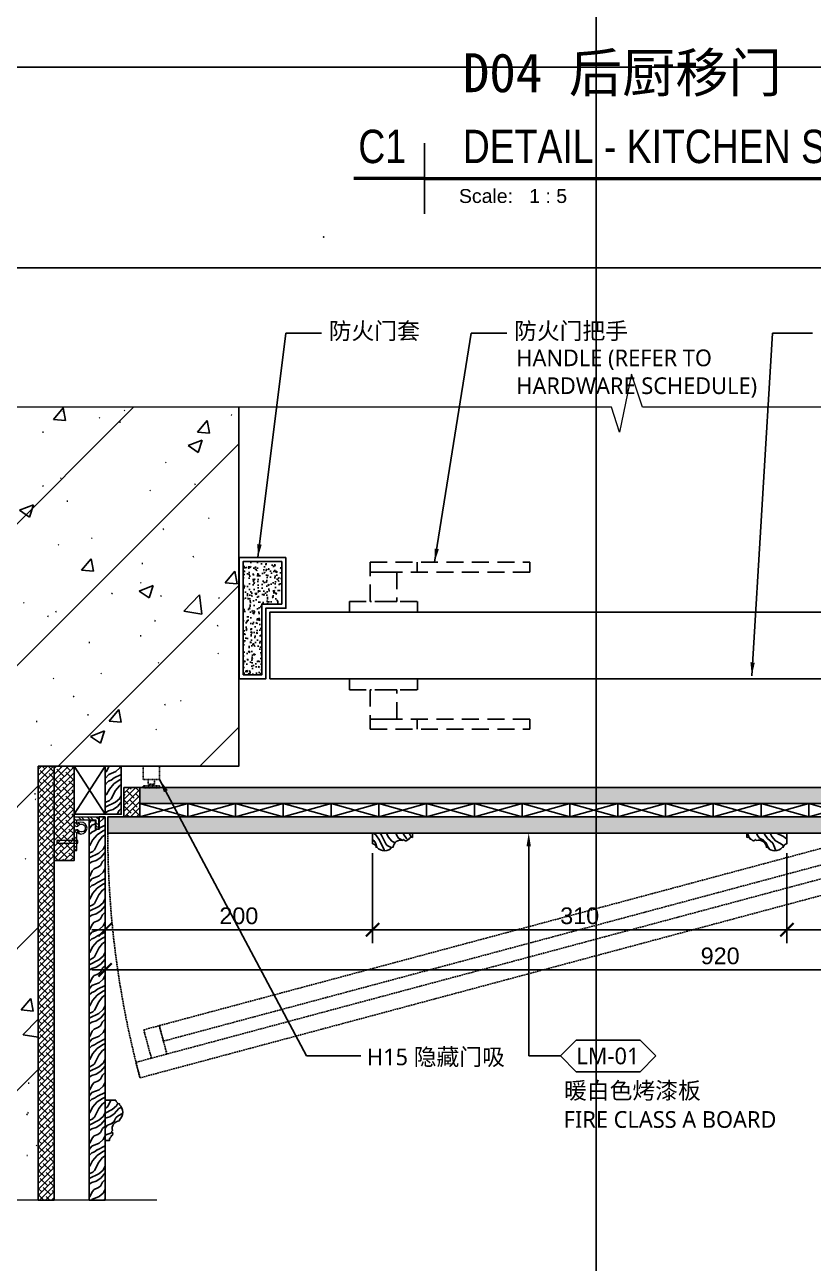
# Model space of a CAD drawing. Header units: millimetres. Extents: x -59920 to -20716, y 18887 to 47087.
# Drawn here: x -38016 to -37426, y 32775 to 33702 of the extents above; entities that cross this region are included whole.
import ezdxf
from ezdxf import colors
from ezdxf.entities.mleader import LeaderData, LeaderLine
from ezdxf.enums import TextEntityAlignment as Align
from ezdxf.math import Vec2, Vec3

# ---------------------------------------------------------------- set-up
doc = ezdxf.new("R2010")
doc.units = ezdxf.units.MM
doc.linetypes.add('DASH', pattern=[0.35, 0.25, -0.1])
doc.linetypes.add('DASHED', pattern=[19.05, 12.7, -6.35])
for name, color, linetype, lineweight in [('_ACM-A-ANNO-DIMS', 1, 'Continuous', 13), ('_ACM-A-ANNO-DIMS @ 5', 1, 'Continuous', 13), ('Thick Line', 7, 'Continuous', 50), ('视图标题', 90, 'Continuous', 25)]:
    doc.layers.add(name, color=color, linetype=linetype, lineweight=lineweight)
for name, color, linetype in [('DE-MT', 2, 'Continuous'), ('EL-2', 2, 'Continuous'), ('G-ANNO-SYMB', 7, 'Continuous'), ('G-ANNO-TITL', 7, 'Continuous'), ('I-DETL-LW01', 1, 'Continuous'), ('I-DETL-LW02', 2, 'Continuous'), ('I-DETL-LW251', 251, 'Continuous'), ('I-PL-DOOR', 2, 'Continuous'), ('I-SECT-LW01-HIDE', 1, 'Continuous'), ('I-SECT-LW03', 3, 'Continuous'), ('I-SECT-LW08-PATT', 8, 'Continuous'), ('PE-尺寸标注', 44, 'Continuous'), ('WALL TYPE$0$G-ANNO-NOTE-CH', 7, 'Continuous'), ('WALL TYPE$0$HATCH', 8, 'Continuous'), ('WALL TYPE$0$I-SECT-LW03', 3, 'Continuous'), ('XS【虚线】', 1, 'DASH')]:
    doc.layers.add(name, color=color, linetype=linetype)
doc.styles.add('Aecom Chinese Title', font='simhei.ttf', dxfattribs={"width": 0.8, "height": 6})
doc.styles.add('Arial', font='arial.ttf')
doc.styles.add('Arial_4', font='arial.ttf', dxfattribs={"height": 2.5})
doc.styles.add('IA10-16 Floor Detail$0$Arch-Dim', font='romans.shx', dxfattribs={"width": 0.75})
doc.styles.add('WALL TYPE$0$Aecom Chinese', font='Microsoft YaHei.ttf')
doc.dimstyles.new('IA10-16 Floor Detail$0$Aec-Arch-M-2', dxfattribs={"dimscale": 2, "dimtxt": 2.5, "dimasz": 2, "dimexe": 2, "dimexo": 2, "dimgap": 0.8, "dimtad": 1, "dimdec": 0, "dimzin": 3, "dimdsep": 46, "dimtxsty": 'IA10-16 Floor Detail$0$Arch-Dim', "dimblk": 'IA10-16 Floor Detail$0$_ArchTick', "dimcen": 2.5, "dimdle": 2, "dimadec": 0, "dimazin": 2, "dimtfac": 0.75, "dimtdec": 0, "dimtix": 1, "dimtmove": 1, "dimatfit": 2, "dimfxl": 1, "dimtolj": 1, "dimtzin": 0, "dimarcsym": 0})
doc.dimstyles.new('WALL TYPE$0$Aec-Arch-M-5', dxfattribs={"dimscale": 5, "dimtxt": 2.5, "dimasz": 2, "dimexe": 2, "dimexo": 3, "dimgap": 0.8, "dimtad": 1, "dimdec": 0, "dimrnd": 1, "dimzin": 3, "dimdsep": 46, "dimtxsty": 'Arial', "dimblk": 'WALL TYPE$0$_ArchTick', "dimcen": 2.5, "dimdle": 2, "dimclrt": 256, "dimazin": 2, "dimtfac": 0.75, "dimtdec": 0, "dimtix": 1, "dimtmove": 2, "dimatfit": 2, "dimfxl": 5, "dimtolj": 1, "dimtzin": 0, "dimarcsym": 0})
pattern_1 = [(63.43495, (28455.385, -29253.885), (20, -1e-09), [4.621368, -17.739311]), (40.601295, (28442.228, -29236.591), (20, 2e-08), [4.158067, -88.037378]), (40.601295, (28452.228, -29216.591), (20, 2e-08), [4.158067, -88.037378]), (40.601295, (28462.228, -29196.591), (20, -1e-08), [4.158067, -88.037378]), (63.43495, (28445.238, -29256.68), (20, -1e-09), [4.237008, -18.123672]), (50.19443, (28447.132, -29252.89), (20, 8e-10), [2.24049, -75.862006]), (50.19443, (28457.132, -29232.89), (20, 8e-10), [2.24049, -75.862006]), (50.19443, (28467.132, -29212.89), (20, 8e-10), [2.24049, -75.862006]), (21.80141, (28448.567, -29251.169), (20, -3e-08), [2.868712, -50.982936]), (33.690068, (28451.23, -29250.103), (20, -1e-08), [2.521813, -33.5337]), (63.43495, (28453.329, -29248.704), (20, -8e-09), [3.3552885, -19.005391]), (45, (28454.829, -29245.703), (20, -4e-15), [2.717818, -53.850724]), (45, (28464.829, -29225.703), (20, -4e-15), [2.717818, -53.850724]), (21.80141, (28456.751, -29243.7816), (20, -3e-08), [2.19237, -51.659278]), (63.43495, (28438.757, -29257.142), (20, -8e-09), [7.1896, -15.17108]), (50.19443, (28441.972, -29250.711), (20, 8e-10), [4.573562, -73.528935]), (50.19443, (28451.972, -29230.711), (20, 8e-10), [4.573562, -73.528935]), (50.19443, (28461.972, -29210.711), (20, 8e-10), [4.573562, -73.528935]), (33.690068, (28444.9, -29247.198), (20, -1e-08), [2.2405595, -33.814953]), (15.945396, (28446.764, -29245.955), (20, -1.45e-06), [3.5624845, -69.238614]), (33.690068, (28450.189, -29244.976), (20, -1e-08), [4.0929665, -31.962546]), (50.19443, (28453.595, -29242.706), (20, 8e-10), [5.197338, -72.90516]), (50.19443, (28463.595, -29222.706), (20, 8e-10), [5.197338, -72.90516]), (50.19443, (28473.595, -29202.706), (20, -3e-09), [5.197338, -72.90516]), (21.80141, (28456.922, -29238.713), (20, -3e-08), [5.7145015, -48.137147]), (50.19443, (28437.452, -29249.751), (20, 8e-10), [5.214067, -72.88843]), (50.19443, (28447.452, -29229.751), (20, 8e-10), [5.214067, -72.88843]), (50.19443, (28457.452, -29209.751), (20, 8e-10), [5.214067, -72.88843]), (33.690068, (28440.79, -29245.746), (20, -1e-08), [4.838075, -31.217438]), (26.56505, (28444.815, -29243.062), (20, 1e-09), [7.98596, -81.456759]), (26.56505, (28454.815, -29223.062), (20, 1e-09), [7.98596, -81.456759]), (40.601295, (28451.958, -29239.49), (20, 2e-08), [4.3193, -87.876143]), (40.601295, (28461.958, -29219.49), (20, 2e-08), [4.3193, -87.876143]), (40.601295, (28471.958, -29199.49), (20, 2e-08), [4.3193, -87.876143]), (33.690068, (28438.786, -29242.967), (20, -1e-08), [2.735792, -33.319722]), (26.56505, (28441.063, -29241.45), (20, 8e-09), [7.158076, -82.284643]), (26.56505, (28451.063, -29221.45), (20, -8e-08), [7.158076, -82.284643]), (40.601295, (28447.465, -29238.249), (20, 2e-08), [1.700823, -90.494622]), (40.601295, (28457.465, -29218.249), (20, 2e-08), [1.700823, -90.494622]), (40.601295, (28467.465, -29198.249), (20, 2e-08), [1.700823, -90.494622])]

# ---------------------------------------------------------------- blocks, each defined once
blk = doc.blocks.new('K_06')
at = {"layer": 'Defpoints', "color": 251}
for p, q in [((873.75, 0), (873.75, -2860)), ((-1836.5, -803.33), (1836.5, -803.33)), ((-1836.5, -953.33), (1836.5, -953.33))]:
    blk.add_line(p, q, dxfattribs=at)
blk = doc.blocks.new('海龙_1215173755')
at = {"layer": 'WALL TYPE$0$HATCH', "ltscale": 2}
h = blk.add_hatch(dxfattribs=at)
h.set_pattern_fill('ANSI32', color=256, scale=0.5)
h.set_pattern_definition([(45, (-39299.698, -12402.6693), (-3.36759605, 3.36759605), []), (45, (-39297.453, -12402.6693), (-3.36759605, 3.36759605), [])])
edge = h.paths.add_edge_path()
edge.add_line((2.29, -7.19), (2.29, 11.26))
edge.add_line((2.29, 11.26), (-2.77, 11.26))
edge.add_arc((-2.77, 9.26), 2, 90, 201.21389)
edge.add_arc((-5.97, 5.89), 2.97, -243.0808, 63.0808, ccw=False)
edge.add_arc((-9.18, 9.26), 2, 338.78611, 450)
edge.add_line((-9.18, 11.26), (-22.73, 11.26))
edge.add_line((-22.73, 11.26), (-22.73, 9.26))
edge.add_line((-22.73, 9.26), (-9.18, 9.26))
edge.add_arc((-5.97, 6.09), 4.51, 135.30329, 404.69671)
edge.add_line((-2.77, 9.26), (0.29, 9.26))
edge.add_line((0.29, 9.26), (0.29, -3.51))
edge.add_line((0.29, -3.51), (0.29, -5.11))
edge.add_line((0.29, -5.11), (-6.5, -5.11))
edge.add_line((-6.5, -5.11), (-6.5, -7.19))
edge.add_line((-6.5, -7.19), (2.29, -7.19))
at = {"color": 1, "linetype": 'Continuous', "lineweight": 15, "elevation": 7.84}
blk.add_lwpolyline([(-17.26, 24.13), (-17.26, 8.53), (-15.24, 8.53), (-15.24, 24.13)], close=True, dxfattribs=at)
at = {"color": 1, "linetype": 'Continuous', "lineweight": 15}
blk.add_lwpolyline([(2.29, -7.19), (2.29, 11.26), (-2.77, 11.26, 0.527318), (-4.63, 8.53, -4.178276), (-7.32, 8.53, 0.527318), (-9.18, 11.26), (-22.73, 11.26), (-22.73, 9.26), (-9.18, 9.26, 2.396256), (-2.77, 9.26), (0.29, 9.26), (0.29, -3.51), (0.29, -5.11), (-6.5, -5.11), (-6.5, -7.19)], format="xyb", close=True, dxfattribs=at)
blk = doc.blocks.new('A$Ccb67e549')
at = {"layer": 'I-SECT-LW08-PATT'}
h = blk.add_hatch(dxfattribs=at)
h.set_pattern_fill('AR-CONC', color=256, scale=0.05)
h.set_pattern_definition([(50, (-43684.3335, -5611.593), (9.1092334, -0.7969543), [0.9525, -10.4775]), (355, (-43684.333, -5611.593), (-1.762171, 9.5528423), [0.762, -8.3820292]), (100.451445, (-43683.574, -5611.6595), (7.3470624, 8.7558876), [0.8095004, -8.9045122]), (46.1842, (-43684.333, -5609.053), (13.553952, -2.1021164), [1.42875, -15.71625]), (96.635558, (-43683.204, -5609.228), (11.8702067, 12.3713062), [1.214251, -13.3567804]), (351.18415, (-43684.333, -5609.053), (11.8702067, 12.3713062), [1.1429984, -12.5729866]), (21, (-43683.0635, -5609.688), (7.5807196, -5.1132599), [0.9525, -10.4775]), (326, (-43683.063, -5609.688), (3.0901014, 9.2093983), [0.762, -8.382]), (71.451445, (-43682.432, -5610.114), (10.670821, 4.0961384), [0.8095004, -8.9044969]), (37.5, (-43684.3335, -5611.593), (0.15443016, 4.22775194), [0, -8.2804, 0, -8.509, 0, -8.41375]), (7.5, (-43684.3335, -5611.593), (3.34098313, 5.00902874), [0, -4.8514, 0, -8.0899, 0, -3.20675]), (327.5, (-43687.1656, -5611.593), (6.77952976, -0.2864372), [0, -3.175, 0, -9.906, 0, -13.1445]), (317.5, (-43688.4356, -5611.593), (7.4064591, 1.27132455), [0, -4.1275, 0, -6.5786, 0, -9.3345])])
edge = h.paths.add_edge_path()
edge.add_line((3, -3), (17, -3))
edge.add_line((17, -3), (17, -56))
edge.add_line((17, -56), (32, -56))
edge.add_line((32, -56), (32, -87.85))
edge.add_line((32, -87.85), (3, -87.85))
at = {"layer": 'EL-2'}
for points in [[(35, -90.85), (35, -53), (20, -53), (20, 0), (0, 0), (0, -90.85)], [(3, -3), (17, -3), (17, -56), (32, -56), (32, -87.85), (3, -87.85)]]:
    blk.add_lwpolyline(points, close=True, dxfattribs=at)
blk = doc.blocks.new('WALL TYPE$0$_ArchTick')
at = {"color": 0, "linetype": 'ByBlock', "const_width": 0.15}
blk.add_lwpolyline([(-0.5, -0.5), (0.5, 0.5)], dxfattribs=at)
blk = doc.blocks.new('*D55')
at = {"layer": 'DE-MT', "color": 0, "lineweight": -2, "transparency": 16777216}
for p, q in [((-37755.72, 33082.39), (-37755.72, 33014.98)), ((-37445.84, 33082.39), (-37445.84, 33014.98)), ((-37765.72, 33024.98), (-37435.84, 33024.98))]:
    blk.add_line(p, q, dxfattribs=at)
at = {"layer": 'Defpoints', "color": 0, "transparency": 16777216}
for p in [(-37755.72, 33097.39), (-37445.84, 33097.39), (-37445.84, 33024.98)]:
    blk.add_point(p, dxfattribs=at)
at = {"layer": 'DE-MT', "color": 0, "lineweight": -2, "transparency": 16777216, "xscale": 10, "yscale": 10, "zscale": 10, "rotation": 180}
blk.add_blockref('WALL TYPE$0$_ArchTick', (-37755.72, 33024.98), dxfattribs=at)
at = {"layer": 'DE-MT', "color": 0, "lineweight": -2, "transparency": 16777216, "xscale": 10, "yscale": 10, "zscale": 10}
blk.add_blockref('WALL TYPE$0$_ArchTick', (-37445.84, 33024.98), dxfattribs=at)
at = {"layer": 'DE-MT', "transparency": 16777216, "insert": (-37600.78, 33035.37), "char_height": 12.5, "attachment_point": 5, "style": 'Arial'}
blk.add_mtext('\\A1;310', dxfattribs=at)
blk = doc.blocks.new('*D53')
at = {"layer": 'DE-MT', "color": 0, "lineweight": -2, "transparency": 16777216}
for p, q in [((-37955.72, 33082.39), (-37955.72, 33014.98)), ((-37755.72, 33082.39), (-37755.72, 33014.98)), ((-37965.72, 33024.98), (-37745.72, 33024.98))]:
    blk.add_line(p, q, dxfattribs=at)
at = {"layer": 'Defpoints', "color": 0, "transparency": 16777216}
for p in [(-37955.72, 33097.39), (-37755.72, 33097.39), (-37755.72, 33024.98)]:
    blk.add_point(p, dxfattribs=at)
at = {"layer": 'DE-MT', "color": 0, "lineweight": -2, "transparency": 16777216, "xscale": 10, "yscale": 10, "zscale": 10, "rotation": 180}
blk.add_blockref('WALL TYPE$0$_ArchTick', (-37955.72, 33024.98), dxfattribs=at)
at = {"layer": 'DE-MT', "color": 0, "lineweight": -2, "transparency": 16777216, "xscale": 10, "yscale": 10, "zscale": 10}
blk.add_blockref('WALL TYPE$0$_ArchTick', (-37755.72, 33024.98), dxfattribs=at)
at = {"layer": 'DE-MT', "transparency": 16777216, "insert": (-37855.72, 33035.37), "char_height": 12.5, "attachment_point": 5, "style": 'Arial'}
blk.add_mtext('\\A1;200', dxfattribs=at)
blk = doc.blocks.new('*D56')
at = {"layer": 'DE-MT', "color": 0, "lineweight": -2, "transparency": 16777216}
for p, q in [((-37955.72, 33082.39), (-37955.72, 32984.98)), ((-37035.72, 33082.39), (-37035.72, 32984.98)), ((-37965.72, 32994.98), (-37025.72, 32994.98))]:
    blk.add_line(p, q, dxfattribs=at)
at = {"layer": 'Defpoints', "color": 0, "transparency": 16777216}
for p in [(-37955.72, 33097.39), (-37035.72, 33097.39), (-37035.72, 32994.98)]:
    blk.add_point(p, dxfattribs=at)
at = {"layer": 'DE-MT', "color": 0, "lineweight": -2, "transparency": 16777216, "xscale": 10, "yscale": 10, "zscale": 10, "rotation": 180}
blk.add_blockref('WALL TYPE$0$_ArchTick', (-37955.72, 32994.98), dxfattribs=at)
at = {"layer": 'DE-MT', "color": 0, "lineweight": -2, "transparency": 16777216, "xscale": 10, "yscale": 10, "zscale": 10}
blk.add_blockref('WALL TYPE$0$_ArchTick', (-37035.72, 32994.98), dxfattribs=at)
at = {"layer": 'DE-MT', "transparency": 16777216, "insert": (-37495.72, 33005.37), "char_height": 12.5, "attachment_point": 5, "style": 'Arial'}
blk.add_mtext('\\A1;920', dxfattribs=at)
blk = doc.blocks.new('IA10-16 Floor Detail$0$_ArchTick')
at = {"color": 0, "linetype": 'ByBlock', "const_width": 0.15}
blk.add_lwpolyline([(-0.5, -0.5), (0.5, 0.5)], dxfattribs=at)
blk = doc.blocks.new('WHA12202707')
at = {"transparency": 16777216}
for p, q in [((2.38, 2.38), (0, 0)), ((11.91, 2.38), (2.38, 2.38)), ((11.91, 2.38), (14.29, 0)), ((2.38, -2.38), (0, 0)), ((11.91, -2.38), (14.29, 0)), ((2.38, -2.38), (11.91, -2.38))]:
    blk.add_line(p, q, dxfattribs=at)
at = {"transparency": 16777216, "style": 'WALL TYPE$0$Aecom Chinese'}
blk.add_attdef('英文2', (0.49, -14.58), '', height=2.5, dxfattribs=at)
at = {"layer": 'WALL TYPE$0$G-ANNO-NOTE-CH', "transparency": 16777216, "style": 'WALL TYPE$0$Aecom Chinese'}
blk.add_attdef('编号', text='', height=2.5, dxfattribs=at).set_placement((7.1, 0), align=Align.MIDDLE)
for tag, p in [('中文', (0.54, -5.18)), ('英文', (0.49, -9.51))]:
    blk.add_attdef(tag, text='', height=2.5, dxfattribs=at).set_placement(p, align=Align.MIDDLE_LEFT)
blk = doc.blocks.new('海龙工具_弹簧门吸')
at = {"layer": 'XS【虚线】', "linetype": 'DASH', "ltscale": 0.1}
for points in [[(20, 26.4), (0, 26.4), (0, 10.2), (20, 10.2)], [(20, 0), (0, 0), (0, 2.2), (20, 2.2)], [(7, 4.6), (7.8, 4.6), (7.8, 3.2), (7, 3.2)], [(12.8, 4.6), (11.9, 4.6), (11.9, 3.2), (12.8, 3.2)]]:
    blk.add_lwpolyline(points, close=True, dxfattribs=at)
blk.add_lwpolyline([(13.7, 10.2), (13.7, 4.6), (6, 4.6), (6, 10.2)], dxfattribs=at)
blk = doc.blocks.new('弹簧门吸')
blk.add_blockref('海龙工具_弹簧门吸', (0, 0))
blk = doc.blocks.new('K_1218104211')
at = {"color": 251}
for p, q in [((-17.87, 0), (17.87, -10)), ((-17.87, -10), (17.87, 0))]:
    blk.add_line(p, q, dxfattribs=at)
blk.add_lwpolyline([(17.87, -10), (-17.87, -10), (-17.87, 0), (17.87, 0), (17.87, -10)], close=True, dxfattribs=at)
blk = doc.blocks.new('K_1222223799')
at = {"layer": 'I-DETL-LW251'}
h = blk.add_hatch(dxfattribs=at)
h.set_pattern_fill('ANSI38', color=250, angle=180)
h.set_pattern_definition([(225, (28792.7512, 28845.4518), (2.24506403, -2.24506403), []), (315, (28792.7512, 28845.4518), (6.7351921, -2.24506403), [7.9375, -4.7625])])
h.paths.add_polyline_path([(-434, -16), (-434, -38), (-446, -38), (-446, -16)])
h = blk.add_hatch(dxfattribs=at)
h.set_pattern_fill('ANSI38', color=250, angle=90)
h.set_pattern_definition([(135, (28449.4518, -29254.7512), (-2.24506403, -2.24506403), []), (225, (28449.4518, -29254.7512), (-2.24506403, -6.7351921), [7.9375, -4.7625])])
h.paths.add_polyline_path([(223.89, -28), (-434, -28), (-434, -16), (223.89, -16)])
at = {"layer": 'PE-尺寸标注'}
h = blk.add_hatch(dxfattribs=at)
h.set_pattern_fill('木纹面1', color=250, scale=5, style=0, pattern_type=2)
h.set_pattern_definition(pattern_1)
h.paths.add_polyline_path([(-460, -36), (-460, 0), (-448, 0), (-448, -36)])
h = blk.add_hatch(dxfattribs=at)
h.set_pattern_fill('木纹面1', color=250, scale=5, style=0, pattern_type=2)
h.set_pattern_definition(pattern_1)
h.paths.add_polyline_path([(247.89, -50), (-458, -50), (-458, -38), (247.89, -38)])
h = blk.add_hatch(dxfattribs=at)
h.set_pattern_fill('木纹面1', color=250, scale=5, angle=-90, style=0, pattern_type=2)
h.set_pattern_definition([(333.43495, (-38641.414, -12458.603), (-1e-09, -20), [4.621368, -17.739311]), (310.601295, (-38624.12, -12445.446), (2e-08, -20), [4.158067, -88.037378]), (310.601295, (-38604.12, -12455.446), (2e-08, -20), [4.158067, -88.037378]), (310.601295, (-38584.12, -12465.446), (-1e-08, -20), [4.158067, -88.037378]), (333.43495, (-38644.209, -12448.455), (-1e-09, -20), [4.237008, -18.123672]), (320.19443, (-38640.419, -12450.35), (8e-10, -20), [2.24049, -75.862006]), (320.19443, (-38620.419, -12460.35), (8e-10, -20), [2.24049, -75.862006]), (320.19443, (-38600.419, -12470.35), (8e-10, -20), [2.24049, -75.862006]), (291.80141, (-38638.698, -12451.784), (-3e-08, -20), [2.868712, -50.982936]), (303.690068, (-38637.633, -12454.448), (-1e-08, -20), [2.521813, -33.5337]), (333.43495, (-38636.234, -12456.546), (-8e-09, -20), [3.3552885, -19.005391]), (315, (-38633.233, -12458.047), (-8e-15, -20), [2.717818, -53.850724]), (315, (-38613.233, -12468.047), (-8e-15, -20), [2.717818, -53.850724]), (291.80141, (-38631.311, -12459.9684), (-3e-08, -20), [2.19237, -51.659278]), (333.43495, (-38644.671, -12441.974), (-8e-09, -20), [7.1896, -15.17108]), (320.19443, (-38638.24, -12445.19), (8e-10, -20), [4.573562, -73.528935]), (320.19443, (-38618.24, -12455.19), (8e-10, -20), [4.573562, -73.528935]), (320.19443, (-38598.24, -12465.19), (8e-10, -20), [4.573562, -73.528935]), (303.690068, (-38634.727, -12448.117), (-1e-08, -20), [2.2405595, -33.814953]), (285.945396, (-38633.484, -12449.9815), (-1.45e-06, -20), [3.5624845, -69.238614]), (303.690068, (-38632.505, -12453.407), (-1e-08, -20), [4.0929665, -31.962546]), (320.19443, (-38630.235, -12456.812), (8e-10, -20), [5.197338, -72.90516]), (320.19443, (-38610.235, -12466.812), (8e-10, -20), [5.197338, -72.90516]), (320.19443, (-38590.235, -12476.812), (-3e-09, -20), [5.197338, -72.90516]), (291.80141, (-38626.2424, -12460.14), (-3e-08, -20), [5.7145015, -48.137147]), (320.19443, (-38637.28, -12440.67), (8e-10, -20), [5.214067, -72.88843]), (320.19443, (-38617.28, -12450.67), (8e-10, -20), [5.214067, -72.88843]), (320.19443, (-38597.28, -12460.67), (8e-10, -20), [5.214067, -72.88843]), (303.690068, (-38633.275, -12444.007), (-1e-08, -20), [4.838075, -31.217438]), (296.56505, (-38630.591, -12448.033), (1e-09, -20), [7.98596, -81.456759]), (296.56505, (-38610.591, -12458.033), (1e-09, -20), [7.98596, -81.456759]), (310.601295, (-38627.02, -12455.176), (2e-08, -20), [4.3193, -87.876143]), (310.601295, (-38607.02, -12465.176), (2e-08, -20), [4.3193, -87.876143]), (310.601295, (-38587.02, -12475.176), (2e-08, -20), [4.3193, -87.876143]), (303.690068, (-38630.497, -12442.004), (-1e-08, -20), [2.735792, -33.319722]), (296.56505, (-38628.979, -12444.28), (8e-09, -20), [7.158076, -82.284643]), (296.56505, (-38608.979, -12454.28), (-8e-08, -20), [7.158076, -82.284643]), (310.601295, (-38625.778, -12450.683), (2e-08, -20), [1.700823, -90.494622]), (310.601295, (-38605.778, -12460.683), (2e-08, -20), [1.700823, -90.494622]), (310.601295, (-38585.778, -12470.683), (2e-08, -20), [1.700823, -90.494622])])
edge = h.paths.add_edge_path()
edge.add_line((-260, -50), (-260, -57.98))
edge.add_arc((-260.53, -61.18), 3.24, 369.42622, 440.57453, ccw=False)
edge.add_line((-257.33, -60.65), (-256.67, -60.65))
edge.add_arc((-251, -55.9), 7.39, 219.95114, 320.04882)
edge.add_line((-245.33, -60.65), (-244.67, -60.65))
edge.add_arc((-238.85, -61.13), 5.83, 434.85357, 535.20089, ccw=False)
edge.add_line((-237.33, -55.5), (-236.66, -54.8))
edge.add_arc((-235.03, -53.97), 1.82, 206.88354, 338.26578)
edge.add_line((-233.33, -54.65), (-232.67, -54.65))
edge.add_arc((-230.67, -55.31), 2.1, 431.47187, 521.65635, ccw=False)
edge.add_line((-230, -53.31), (-230, -50))
edge.add_line((-230, -50), (-260, -50))
h = blk.add_hatch(dxfattribs=at)
h.set_pattern_fill('木纹面1', color=250, scale=5, angle=-90, style=0, pattern_type=2)
h.set_pattern_definition([(333.43495, (-38851.527, -12458.603), (-1e-09, -20), [4.621368, -17.739311]), (310.601295, (-38834.233, -12445.446), (2e-08, -20), [4.158067, -88.037378]), (310.601295, (-38814.233, -12455.446), (2e-08, -20), [4.158067, -88.037378]), (310.601295, (-38794.233, -12465.446), (-1e-08, -20), [4.158067, -88.037378]), (333.43495, (-38854.322, -12448.455), (-1e-09, -20), [4.237008, -18.123672]), (320.19443, (-38850.532, -12450.35), (8e-10, -20), [2.24049, -75.862006]), (320.19443, (-38830.532, -12460.35), (8e-10, -20), [2.24049, -75.862006]), (320.19443, (-38810.532, -12470.35), (8e-10, -20), [2.24049, -75.862006]), (291.80141, (-38848.811, -12451.784), (-3e-08, -20), [2.868712, -50.982936]), (303.690068, (-38847.746, -12454.448), (-1e-08, -20), [2.521813, -33.5337]), (333.43495, (-38846.347, -12456.546), (-8e-09, -20), [3.3552885, -19.005391]), (315, (-38843.346, -12458.047), (-8e-15, -20), [2.717818, -53.850724]), (315, (-38823.346, -12468.047), (-8e-15, -20), [2.717818, -53.850724]), (291.80141, (-38841.424, -12459.9684), (-3e-08, -20), [2.19237, -51.659278]), (333.43495, (-38854.784, -12441.974), (-8e-09, -20), [7.1896, -15.17108]), (320.19443, (-38848.354, -12445.19), (8e-10, -20), [4.573562, -73.528935]), (320.19443, (-38828.354, -12455.19), (8e-10, -20), [4.573562, -73.528935]), (320.19443, (-38808.354, -12465.19), (8e-10, -20), [4.573562, -73.528935]), (303.690068, (-38844.84, -12448.117), (-1e-08, -20), [2.2405595, -33.814953]), (285.945396, (-38843.5973, -12449.9815), (-1.45e-06, -20), [3.5624845, -69.238614]), (303.690068, (-38842.619, -12453.407), (-1e-08, -20), [4.0929665, -31.962546]), (320.19443, (-38840.348, -12456.812), (8e-10, -20), [5.197338, -72.90516]), (320.19443, (-38820.348, -12466.812), (8e-10, -20), [5.197338, -72.90516]), (320.19443, (-38800.348, -12476.812), (-3e-09, -20), [5.197338, -72.90516]), (291.80141, (-38836.3556, -12460.14), (-3e-08, -20), [5.7145015, -48.137147]), (320.19443, (-38847.394, -12440.67), (8e-10, -20), [5.214067, -72.88843]), (320.19443, (-38827.394, -12450.67), (8e-10, -20), [5.214067, -72.88843]), (320.19443, (-38807.394, -12460.67), (8e-10, -20), [5.214067, -72.88843]), (303.690068, (-38843.388, -12444.007), (-1e-08, -20), [4.838075, -31.217438]), (296.56505, (-38840.7045, -12448.033), (1e-09, -20), [7.98596, -81.456759]), (296.56505, (-38820.7045, -12458.033), (1e-09, -20), [7.98596, -81.456759]), (310.601295, (-38837.133, -12455.176), (2e-08, -20), [4.3193, -87.876143]), (310.601295, (-38817.133, -12465.176), (2e-08, -20), [4.3193, -87.876143]), (310.601295, (-38797.133, -12475.176), (2e-08, -20), [4.3193, -87.876143]), (303.690068, (-38840.61, -12442.004), (-1e-08, -20), [2.735792, -33.319722]), (296.56505, (-38839.092, -12444.28), (8e-09, -20), [7.158076, -82.284643]), (296.56505, (-38819.092, -12454.28), (-8e-08, -20), [7.158076, -82.284643]), (310.601295, (-38835.891, -12450.683), (2e-08, -20), [1.700823, -90.494622]), (310.601295, (-38815.891, -12460.683), (2e-08, -20), [1.700823, -90.494622]), (310.601295, (-38795.891, -12470.683), (2e-08, -20), [1.700823, -90.494622])])
edge = h.paths.add_edge_path()
edge.add_line((49.89, -50), (49.89, -57.98))
edge.add_arc((50.42, -61.18), 3.24, 99.42547, 170.57378)
edge.add_line((47.22, -60.65), (46.55, -60.65))
edge.add_arc((40.89, -55.9), 7.39, 219.95118, 320.04886, ccw=False)
edge.add_line((35.22, -60.65), (34.55, -60.65))
edge.add_arc((28.74, -61.13), 5.83, 4.79911, 105.14643)
edge.add_line((27.22, -55.5), (26.54, -54.8))
edge.add_arc((24.92, -53.97), 1.82, 201.73422, 333.11646, ccw=False)
edge.add_line((23.22, -54.65), (22.55, -54.65))
edge.add_arc((20.56, -55.31), 2.1, 18.34365, 108.52813)
edge.add_line((19.89, -53.31), (19.89, -50))
edge.add_line((19.89, -50), (49.89, -50))
at = {"layer": 'I-DETL-LW01'}
for points in [[(-434, -16), (-434, -38), (-446, -38), (-446, -16)], [(223.89, -28), (-434, -28), (-434, -16), (223.89, -16)]]:
    blk.add_lwpolyline(points, close=True, dxfattribs=at)
at = {"layer": 'I-DETL-LW02'}
for points in [[(-460, -36), (-460, 0), (-448, 0), (-448, -36)], [(247.89, -50), (-458, -50), (-458, -38), (247.89, -38)]]:
    blk.add_lwpolyline(points, close=True, dxfattribs=at)
for points in [[(-260, -50), (-260, -57.98, -0.320816), (-257.33, -60.65), (-256.67, -60.65, 0.466827), (-245.33, -60.65), (-244.67, -60.65, -0.468154), (-237.33, -55.5), (-236.66, -54.8, 0.645582), (-233.33, -54.65), (-232.67, -54.65, -0.415157), (-230, -53.31), (-230, -50)], [(49.89, -50), (49.89, -57.98, 0.320816), (47.22, -60.65), (46.55, -60.65, -0.466827), (35.22, -60.65), (34.55, -60.65, 0.468154), (27.22, -55.5), (26.54, -54.8, -0.645582), (23.22, -54.65), (22.55, -54.65, 0.415157), (19.89, -53.31), (19.89, -50)]]:
    blk.add_lwpolyline(points, format="xyb", close=True, dxfattribs=at)
for p in [(-416.13, -28), (-380.39, -28), (-344.66, -28), (-308.92, -28), (-273.18, -28), (-237.44, -28), (-201.7, -28), (-165.97, -28), (-130.23, -28), (-94.49, -28), (-58.75, -28), (-23.02, -28), (12.72, -28), (48.46, -28), (84.2, -28)]:
    blk.add_blockref('K_1218104211', p)
blk = doc.blocks.new('K_1222223999')
at = {"layer": 'I-PL-DOOR', "color": 251, "linetype": 'DASH', "ltscale": 5}
for points in [[(324.1, -11.59), (-311.37, -181.86), (-314.47, -170.27), (321, 0)], [(352.98, -26.63), (-328.86, -209.33), (-331.96, -197.74), (349.87, -15.04)], [(-314.47, -170.27), (-308.78, -191.52), (-320.37, -194.63), (-326.07, -173.38)]]:
    blk.add_lwpolyline(points, close=True, dxfattribs=at)
blk.add_arc((354.91, -26.11), 707.89, 180, 195, dxfattribs=at)
blk = doc.blocks.new('*D124')
at = {"layer": 'DE-MT', "color": 0, "lineweight": -2, "transparency": 16777216}
for p, q in [((-37445.84, 33082.39), (-37445.84, 33014.98)), ((-37245.84, 33082.39), (-37245.84, 33014.98)), ((-37455.84, 33024.98), (-37235.84, 33024.98))]:
    blk.add_line(p, q, dxfattribs=at)
at = {"layer": 'Defpoints', "color": 0, "transparency": 16777216}
for p in [(-37445.84, 33097.39), (-37245.84, 33097.39), (-37245.84, 33024.98)]:
    blk.add_point(p, dxfattribs=at)
at = {"layer": 'DE-MT', "color": 0, "lineweight": -2, "transparency": 16777216, "xscale": 10, "yscale": 10, "zscale": 10, "rotation": 180}
blk.add_blockref('WALL TYPE$0$_ArchTick', (-37445.84, 33024.98), dxfattribs=at)
at = {"layer": 'DE-MT', "color": 0, "lineweight": -2, "transparency": 16777216, "xscale": 10, "yscale": 10, "zscale": 10}
blk.add_blockref('WALL TYPE$0$_ArchTick', (-37245.84, 33024.98), dxfattribs=at)
at = {"layer": 'DE-MT', "transparency": 16777216, "insert": (-37345.84, 33035.37), "char_height": 12.5, "attachment_point": 5, "style": 'Arial'}
blk.add_mtext('\\A1;200', dxfattribs=at)
blk = doc.blocks.new('视口 - No Ref  Number-1111583-交互展示区立面图2 DIGITAL CORRIDOR ELEVATION 2')
at = {"layer": 'Thick Line'}
blk.add_line((0, 0), (-12.7, 0), dxfattribs=at)
at = {"layer": '视图标题'}
for q in [(0, 6.35), (0, -6.35)]:
    blk.add_line((0, 0), q, dxfattribs=at)
blk = doc.blocks.new('A$C0FD827E6')
at = {"color": 0, "linetype": 'ByBlock', "lineweight": -2}
blk.add_point((-3.12, -10.74), dxfattribs=at)
at = {"layer": '视图标题', "color": 7, "lineweight": 50}
blk.add_line((15, -0.2), (160.29, -0.2), dxfattribs=at)
at = {"layer": '视图标题'}
blk.add_blockref('视口 - No Ref  Number-1111583-交互展示区立面图2 DIGITAL CORRIDOR ELEVATION 2', (15, -0.2), dxfattribs=at)
at = {"layer": 'G-ANNO-SYMB', "width": 0.8}
for tag, p, height, style in [('TITLE1', (21.88, 19.23), 7, 'Aecom Chinese Title'), ('TITLE2', (21.88, 10.35), 6, 'Arial'), ('DN', (3.13, 2.54), 6, 'Arial'), ('TITLE3', (21.88, 2.54), 6, 'Arial')]:
    blk.add_attdef(tag, p, '', height=height, dxfattribs=dict(at, style=style))
at = {"layer": '视图标题', "color": 7, "lineweight": 5, "insert": (21.19, -2.12), "char_height": 2.5, "width": 25.8945, "attachment_point": 1, "style": 'Arial_4'}
blk.add_mtext('Scale:   1 : 5', dxfattribs=at)

msp = doc.modelspace()

# ---------------------------------------------------------------- hatches: boundary and pattern name
h = msp.add_hatch()
h.set_pattern_fill('0-钢筋混凝土001-DOM', color=250, scale=15, pattern_type=2)
h.set_pattern_definition([(45, (-38455.724, 35334.28), (-53.033, 53.033), []), (50, (-38455.72, 35334.28), (107.589, -9.4128), [11.25, -123.75]), (355, (-38455.72, 35334.28), (-20.8127, 112.829), [9, -99]), (100.4514, (-38446.76, 35333.5), (86.7764, 103.416), [9.561, -105.1713]), (46.184, (-38455.72, 35364.28), (160.086, -24.828), [16.875, -185.625]), (96.6356, (-38442.38, 35362.21), (140.199, 146.118), [14.342, -157.757]), (351.184, (-38455.72, 35364.28), (140.199, 146.118), [13.5, -148.5]), (21, (-38440.72, 35356.78), (89.536, -60.3928), [11.25, -123.75]), (326, (-38440.72, 35356.78), (36.4973, 108.7725), [9, -99]), (71.4514, (-38433.26, 35351.75), (126.0334, 48.3796), [9.561, -105.1713]), (37.5, (-38455.724, 35334.284), (1.824, 49.9341), [0.75, -97.8, 0.75, -100.5, 0.75, -99.375]), (7.5, (-38455.724, 35334.284), (39.4604, 59.1618), [0.75, -57.3, 0.75, -95.55, 0.75, -37.875]), (327.5, (-38489.174, 35334.284), (80.07337, -3.3832), [0.75, -37.5, 0.75, -117, 0.75, -155.25]), (317.5, (-38504.174, 35334.284), (87.478, 15.0157), [0.75, -48.75, 0.75, -77.7, 0.75, -110.25])])
h.paths.add_polyline_path([(-37855.72, 33416.02), (-38205.72, 33416.02), (-38205.72, 32822.71), (-38113.44, 32822.71), (-38107.46, 32804.04), (-38098.5, 32847.36), (-38090.28, 32822.71), (-38005.72, 32822.71), (-38005.72, 33147.39), (-37855.72, 33147.39)])
at = {"layer": 'I-DETL-LW251'}
h = msp.add_hatch(dxfattribs=at)
h.set_pattern_fill('ANSI38', color=250)
h.set_pattern_definition([(45, (-74267.629, 22490.259), (-2.24506403, 2.24506403), []), (135, (-74267.629, 22490.259), (-6.7351921, 2.24506403), [7.9375, -4.7625])])
h.paths.add_polyline_path([(-38005.78, 32822.71), (-37993.78, 32822.71), (-37993.78, 33147.39), (-38005.78, 33147.39)])
h = msp.add_hatch(dxfattribs=at)
h.set_pattern_fill('ANSI38', color=250)
h.set_pattern_definition([(45, (-37276.8417, 33615.608), (-2.245064, 2.245064), []), (135, (-37276.8417, 33615.608), (-6.735192, 2.245064), [7.9375, -4.7625])])
h.paths.add_polyline_path([(-37993.78, 33076.77), (-37978.98, 33076.77), (-37978.98, 33147.39), (-37993.78, 33147.39)])
at = {"layer": 'PE-尺寸标注'}
h = msp.add_hatch(dxfattribs=at)
h.set_pattern_fill('木纹面1', color=250, scale=5, style=0, pattern_type=2)
h.set_pattern_definition([(63.43495, (-25547.122, -5992.022), (20, -1e-09), [4.621368, -17.739311]), (40.601295, (-25560.279, -5974.728), (20, 2e-08), [4.158067, -88.037378]), (40.601295, (-25550.279, -5954.728), (20, 2e-08), [4.158067, -88.037378]), (40.601295, (-25540.279, -5934.728), (20, -1e-08), [4.158067, -88.037378]), (63.43495, (-25557.269, -5994.816), (20, -1e-09), [4.237008, -18.123672]), (50.19443, (-25555.374, -5991.027), (20, 8e-10), [2.24049, -75.862006]), (50.19443, (-25545.374, -5971.027), (20, 8e-10), [2.24049, -75.862006]), (50.19443, (-25535.374, -5951.027), (20, 8e-10), [2.24049, -75.862006]), (21.80141, (-25553.94, -5989.3055), (20, -3e-08), [2.868712, -50.982936]), (33.690068, (-25551.276, -5988.24), (20, -1e-08), [2.521813, -33.5337]), (63.43495, (-25549.178, -5986.841), (20, -8e-09), [3.3552885, -19.005391]), (45, (-25547.678, -5983.84), (20, -4e-15), [2.717818, -53.850724]), (45, (-25537.678, -5963.84), (20, -4e-15), [2.717818, -53.850724]), (21.80141, (-25545.756, -5981.9184), (20, -3e-08), [2.19237, -51.659278]), (63.43495, (-25563.75, -5995.279), (20, -8e-09), [7.1896, -15.17108]), (50.19443, (-25560.535, -5988.848), (20, 8e-10), [4.573562, -73.528935]), (50.19443, (-25550.535, -5968.848), (20, 8e-10), [4.573562, -73.528935]), (50.19443, (-25540.535, -5948.848), (20, 8e-10), [4.573562, -73.528935]), (33.690068, (-25557.607, -5985.334), (20, -1e-08), [2.2405595, -33.814953]), (15.945396, (-25555.7427, -5984.0916), (20, -1.45e-06), [3.5624845, -69.238614]), (33.690068, (-25552.317, -5983.113), (20, -1e-08), [4.0929665, -31.962546]), (50.19443, (-25548.912, -5980.843), (20, 8e-10), [5.197338, -72.90516]), (50.19443, (-25538.912, -5960.843), (20, 8e-10), [5.197338, -72.90516]), (50.19443, (-25528.912, -5940.843), (20, -3e-09), [5.197338, -72.90516]), (21.80141, (-25545.5845, -5976.85), (20, -3e-08), [5.7145015, -48.137147]), (50.19443, (-25565.055, -5987.888), (20, 8e-10), [5.214067, -72.88843]), (50.19443, (-25555.055, -5967.888), (20, 8e-10), [5.214067, -72.88843]), (50.19443, (-25545.055, -5947.888), (20, 8e-10), [5.214067, -72.88843]), (33.690068, (-25561.717, -5983.882), (20, -1e-08), [4.838075, -31.217438]), (26.56505, (-25557.691, -5981.199), (20, 1e-09), [7.98596, -81.456759]), (26.56505, (-25547.691, -5961.199), (20, 1e-09), [7.98596, -81.456759]), (40.601295, (-25550.549, -5977.627), (20, 2e-08), [4.3193, -87.876143]), (40.601295, (-25540.549, -5957.627), (20, 2e-08), [4.3193, -87.876143]), (40.601295, (-25530.549, -5937.627), (20, 2e-08), [4.3193, -87.876143]), (33.690068, (-25563.72, -5981.104), (20, -1e-08), [2.735792, -33.319722]), (26.56505, (-25561.444, -5979.587), (20, 8e-09), [7.158076, -82.284643]), (26.56505, (-25551.444, -5959.587), (20, -8e-08), [7.158076, -82.284643]), (40.601295, (-25555.042, -5976.385), (20, 2e-08), [1.700823, -90.494622]), (40.601295, (-25545.042, -5956.385), (20, 2e-08), [1.700823, -90.494622]), (40.601295, (-25535.042, -5936.385), (20, 2e-08), [1.700823, -90.494622])])
h.paths.add_polyline_path([(-37967.72, 32822.71), (-37955.72, 32822.71), (-37955.72, 33109.39), (-37960.18, 33109.39), (-37960.18, 33100.2), (-37962.98, 33100.2), (-37962.98, 33106.81), (-37967.72, 33106.81)])
h = msp.add_hatch(dxfattribs=at)
h.set_pattern_fill('木纹面1', color=250, scale=5, style=0, pattern_type=2)
h.set_pattern_definition([(63.43495, (-25547.122, -6004.022), (20, -1e-09), [4.621368, -17.739311]), (40.601295, (-25560.279, -5986.728), (20, 2e-08), [4.158067, -88.037378]), (40.601295, (-25550.279, -5966.728), (20, 2e-08), [4.158067, -88.037378]), (40.601295, (-25540.279, -5946.728), (20, -1e-08), [4.158067, -88.037378]), (63.43495, (-25557.269, -6006.816), (20, -1e-09), [4.237008, -18.123672]), (50.19443, (-25555.374, -6003.027), (20, 8e-10), [2.24049, -75.862006]), (50.19443, (-25545.374, -5983.027), (20, 8e-10), [2.24049, -75.862006]), (50.19443, (-25535.374, -5963.027), (20, 8e-10), [2.24049, -75.862006]), (21.80141, (-25553.94, -6001.3055), (20, -3e-08), [2.868712, -50.982936]), (33.690068, (-25551.276, -6000.24), (20, -1e-08), [2.521813, -33.5337]), (63.43495, (-25549.178, -5998.841), (20, -8e-09), [3.3552885, -19.005391]), (45, (-25547.678, -5995.84), (20, -4e-15), [2.717818, -53.850724]), (45, (-25537.678, -5975.84), (20, -4e-15), [2.717818, -53.850724]), (21.80141, (-25545.756, -5993.9184), (20, -3e-08), [2.19237, -51.659278]), (63.43495, (-25563.75, -6007.279), (20, -8e-09), [7.1896, -15.17108]), (50.19443, (-25560.535, -6000.848), (20, 8e-10), [4.573562, -73.528935]), (50.19443, (-25550.535, -5980.848), (20, 8e-10), [4.573562, -73.528935]), (50.19443, (-25540.535, -5960.848), (20, 8e-10), [4.573562, -73.528935]), (33.690068, (-25557.607, -5997.334), (20, -1e-08), [2.2405595, -33.814953]), (15.945396, (-25555.7427, -5996.0916), (20, -1.45e-06), [3.5624845, -69.238614]), (33.690068, (-25552.317, -5995.113), (20, -1e-08), [4.0929665, -31.962546]), (50.19443, (-25548.912, -5992.843), (20, 8e-10), [5.197338, -72.90516]), (50.19443, (-25538.912, -5972.843), (20, 8e-10), [5.197338, -72.90516]), (50.19443, (-25528.912, -5952.843), (20, -3e-09), [5.197338, -72.90516]), (21.80141, (-25545.5845, -5988.85), (20, -3e-08), [5.7145015, -48.137147]), (50.19443, (-25565.055, -5999.888), (20, 8e-10), [5.214067, -72.88843]), (50.19443, (-25555.055, -5979.888), (20, 8e-10), [5.214067, -72.88843]), (50.19443, (-25545.055, -5959.888), (20, 8e-10), [5.214067, -72.88843]), (33.690068, (-25561.717, -5995.882), (20, -1e-08), [4.838075, -31.217438]), (26.56505, (-25557.691, -5993.199), (20, 1e-09), [7.98596, -81.456759]), (26.56505, (-25547.691, -5973.199), (20, 1e-09), [7.98596, -81.456759]), (40.601295, (-25550.549, -5989.627), (20, 2e-08), [4.3193, -87.876143]), (40.601295, (-25540.549, -5969.627), (20, 2e-08), [4.3193, -87.876143]), (40.601295, (-25530.549, -5949.627), (20, 2e-08), [4.3193, -87.876143]), (33.690068, (-25563.72, -5993.104), (20, -1e-08), [2.735792, -33.319722]), (26.56505, (-25561.444, -5991.587), (20, 8e-09), [7.158076, -82.284643]), (26.56505, (-25551.444, -5971.587), (20, -8e-08), [7.158076, -82.284643]), (40.601295, (-25555.042, -5988.385), (20, 2e-08), [1.700823, -90.494622]), (40.601295, (-25545.042, -5968.385), (20, 2e-08), [1.700823, -90.494622]), (40.601295, (-25535.042, -5948.385), (20, 2e-08), [1.700823, -90.494622])])
edge = h.paths.add_edge_path()
edge.add_line((-37955.72, 32897.39), (-37947.74, 32897.39))
edge.add_arc((-37944.55, 32897.92), 3.24, 189.42547, 260.57378)
edge.add_line((-37945.08, 32894.73), (-37945.08, 32894.06))
edge.add_arc((-37949.82, 32888.39), 7.39, 309.95118, 410.04886, ccw=False)
edge.add_line((-37945.08, 32882.73), (-37945.08, 32882.06))
edge.add_arc((-37944.59, 32876.25), 5.83, 94.79911, 195.14643)
edge.add_line((-37950.22, 32874.72), (-37950.93, 32874.05))
edge.add_arc((-37951.75, 32872.42), 1.82, 291.73422, 423.11646, ccw=False)
edge.add_line((-37951.08, 32870.73), (-37951.08, 32870.06))
edge.add_arc((-37950.42, 32868.06), 2.1, 108.34365, 198.52813)
edge.add_line((-37952.41, 32867.39), (-37955.72, 32867.39))
edge.add_line((-37955.72, 32867.39), (-37955.72, 32897.39))

# ---------------------------------------------------------------- linework, layer by layer
at = {"color": 251}
for p, q in [((-37955.72, 33111.39), (-37978.98, 33147.39)), ((-37955.72, 33147.39), (-37978.98, 33111.39))]:
    msp.add_line(p, q, dxfattribs=at)
msp.add_lwpolyline([(-37978.98, 33147.39), (-37955.72, 33147.39), (-37955.72, 33111.39), (-37978.98, 33111.39), (-37978.98, 33147.39)], close=True, dxfattribs=at)
at = {"layer": '_ACM-A-ANNO-DIMS', "linetype": 'Continuous', "ltscale": 2}
for points in [[(-36908.68, 33416.02), (-37553.92, 33416.02), (-37562.14, 33440.67), (-37571.1, 33397.35), (-37577.08, 33416.02), (-38230.31, 33416.02)], [(-37917.02, 32822.71), (-38090.28, 32822.71), (-38098.5, 32847.36), (-38107.46, 32804.04), (-38113.44, 32822.71), (-38230.31, 32822.71)]]:
    msp.add_lwpolyline(points, dxfattribs=at)
at = {"layer": 'I-DETL-LW01', "elevation": -0.47}
msp.add_lwpolyline([(-38005.78, 32822.71), (-37993.78, 32822.71), (-37993.78, 33147.39), (-38005.78, 33147.39)], close=True, dxfattribs=at)
at = {"layer": 'I-DETL-LW01'}
msp.add_lwpolyline([(-37993.78, 33076.77), (-37978.98, 33076.77), (-37978.98, 33147.39), (-37993.78, 33147.39)], close=True, dxfattribs=at)
at = {"layer": 'I-DETL-LW02'}
msp.add_lwpolyline([(-37967.72, 32822.71), (-37955.72, 32822.71), (-37955.72, 33109.39), (-37960.18, 33109.39), (-37960.18, 33100.2), (-37962.98, 33100.2), (-37962.98, 33106.81), (-37967.72, 33106.81)], close=True, dxfattribs=at)
msp.add_lwpolyline([(-37955.72, 32897.39), (-37947.74, 32897.39, 0.320816), (-37945.08, 32894.73), (-37945.08, 32894.06, -0.466827), (-37945.08, 32882.73), (-37945.08, 32882.06, 0.468154), (-37950.22, 32874.72), (-37950.93, 32874.05, -0.645582), (-37951.08, 32870.73), (-37951.08, 32870.06, 0.415157), (-37952.41, 32867.39), (-37955.72, 32867.39)], format="xyb", close=True, dxfattribs=at)
at = {"layer": 'I-SECT-LW01-HIDE', "linetype": 'DASHED'}
for p, q in [((-37722.28, 33292.65), (-37722.28, 33300.15)), ((-37722.28, 33182.65), (-37722.28, 33175.15))]:
    msp.add_line(p, q, dxfattribs=at)
for points in [[(-37757.56, 33292.65), (-37757.56, 33300.15), (-37638.06, 33300.15), (-37638.06, 33292.65)], [(-37757.56, 33270.65), (-37757.56, 33292.65), (-37737.56, 33292.65), (-37737.56, 33270.65)], [(-37773.06, 33262.65), (-37773.06, 33270.65), (-37722.06, 33270.65), (-37722.06, 33262.65)], [(-37773.06, 33212.65), (-37773.06, 33204.65), (-37722.06, 33204.65), (-37722.06, 33212.65)], [(-37757.56, 33204.65), (-37757.56, 33182.65), (-37737.56, 33182.65), (-37737.56, 33204.65)], [(-37757.56, 33182.65), (-37757.56, 33175.15), (-37638.06, 33175.15), (-37638.06, 33182.65)]]:
    msp.add_lwpolyline(points, close=True, dxfattribs=at)
at = {"layer": 'I-SECT-LW03'}
msp.add_lwpolyline([(-37832.56, 33212.65), (-37278.72, 33212.65), (-37278.72, 33262.65), (-37832.56, 33262.65)], close=True, dxfattribs=at)
at = {"layer": 'WALL TYPE$0$I-SECT-LW03'}
msp.add_lwpolyline([(-37855.72, 33416.02), (-37855.72, 33147.39), (-38005.72, 33147.39), (-38005.72, 32822.71)], dxfattribs=at)

# ---------------------------------------------------------------- block references
for name, p in [('K_06', (-38462.29, 34473.76)), ('K_1222223799', (-37495.72, 33147.39)), ('K_1222223999', (-37600.75, 33123.51))]:
    msp.add_blockref(name, p)
at = {"xscale": 0.6133697209610365, "yscale": 0.6133697209610365, "zscale": 0.6133697209610365}
msp.add_blockref('弹簧门吸', (-37927.23, 33131.23), dxfattribs=at)
at = {"rotation": 90}
msp.add_blockref('海龙_1215173755', (-37967.69, 33107.08), dxfattribs=at)
at = {"layer": 'DE-MT', "xscale": -1, "rotation": 180}
msp.add_blockref('A$Ccb67e549', (-37855.56, 33212.65), dxfattribs=at)
at = {"layer": 'G-ANNO-TITL'}
ref = msp.add_blockref('A$C0FD827E6', (-37779.38, 33588.12), dxfattribs=dict(at, xscale=4.166666666666667, yscale=4.166666666666667, zscale=4.166666666666667))
ref.add_attrib('TITLE3', 'DETAIL - KITCHEN SLIDING DOOR', (-37688.23, 33598.7), dxfattribs={"layer": 'G-ANNO-SYMB', "height": 25, "style": 'Arial', "width": 0.8})
ref.add_attrib('TITLE1', 'D04 后厨移门', (-37688.23, 33651.79), dxfattribs={"layer": 'G-ANNO-SYMB', "height": 29.167, "style": 'Aecom Chinese Title'})
ref.add_attrib('DN', 'C1', (-37766.35, 33598.7), dxfattribs={"layer": 'G-ANNO-SYMB', "height": 25, "style": 'Arial', "width": 0.8})

# ---------------------------------------------------------------- texts
at = {"layer": 'WALL TYPE$0$G-ANNO-NOTE-CH', "style": 'WALL TYPE$0$Aecom Chinese'}
for s, p in [('防火门套', (-37788.49, 33466.88, 6.95)), ('防火门把手', (-37649.83, 33466.88, 6.95)), ('H15 隐藏门吸', (-37759.86, 32923.6, 6.05))]:
    msp.add_text(s, height=12.5, dxfattribs=at).set_placement(p)
at = {"layer": 'WALL TYPE$0$G-ANNO-NOTE-CH', "insert": (-37648.14, 33459.21, 6.95), "char_height": 12.5, "attachment_point": 1, "style": 'WALL TYPE$0$Aecom Chinese'}
msp.add_mtext_dynamic_manual_height_columns('HANDLE (REFER TO HARDWARE SCHEDULE) ', width=207.5803, gutter_width=1500, heights=[0], dxfattribs=at)

# ---------------------------------------------------------------- dimensions: what is measured, and where the dimension line sits
at = {"layer": 'DE-MT'}
for base, p1, p2, picture, middle in [((-37755.72, 33024.98), (-37955.72, 33097.39), (-37755.72, 33097.39), '*D53', (-37855.72, 33035.37)), ((-37035.72, 32994.98), (-37955.72, 33097.39), (-37035.72, 33097.39), '*D56', (-37495.72, 33005.37)), ((-37445.84, 33024.98), (-37755.72, 33097.39), (-37445.84, 33097.39), '*D55', (-37600.78, 33035.37)), ((-37245.84, 33024.98), (-37445.84, 33097.39), (-37245.84, 33097.39), '*D124', (-37345.84, 33035.37))]:
    dim = msp.add_linear_dim(base=base, p1=p1, p2=p2, dimstyle='WALL TYPE$0$Aec-Arch-M-5', override={"dimzin": 8}, dxfattribs=at)
    dim.commit()
    dim.dimension.update_dxf_attribs({"geometry": picture, "text_midpoint": middle})

# ---------------------------------------------------------------- leaders
at = {"layer": '_ACM-A-ANNO-DIMS'}
for points in [[(-37841.48, 33303.49), (-37820.61, 33471.36), (-37793.93, 33471.36)], [(-37709.33, 33300.15), (-37681.95, 33471.36), (-37655.28, 33471.36)], [(-37472.06, 33215.01), (-37456.64, 33471.36), (-37426.74, 33471.36)], [(-37914.96, 33137.48), (-37805.16, 32930.57), (-37764.45, 32930.57)]]:
    msp.add_leader(points, dimstyle='IA10-16 Floor Detail$0$Aec-Arch-M-2', override={"dimasz": 5}, dxfattribs=at)
at = {"layer": '_ACM-A-ANNO-DIMS @ 5'}
ml = msp.add_multileader_block('Standard', dxfattribs=at)
ml.set_content('WHA12202707', color=256, scale=5)
ml.set_attribute('编号', 'LM-01', width=0)
ml.set_attribute('中文', '暖白色烤漆板', width=0)
ml.set_attribute('英文', 'FIRE CLASS A BOARD', width=0)
ml.set_attribute('英文2', '', width=0)
ml.set_leader_properties(color=2)
ml.build(insert=Vec2(0, 0))
ml.multileader.update_dxf_attribs({"text_right_attachment_type": 6, "dogleg_length": 0.36, "arrow_head_size": 10, "scale": 5})
ctx = ml.context
ctx.base_point, ctx.scale, ctx.char_height, ctx.arrow_head_size, ctx.landing_gap_size, ctx.plane_origin = Vec3(-37615.21, 32930.57), 5, 375, 10, 0.45, Vec3(-35018.97, 28734.79)
ctx.right_attachment = 6
notes = []
notes.append((ctx, [(0, (1, 1, 0), (-37638.91, 32930.57), (1, 0), 23.7, [(0, [(-37638.91, 33097.39)], 0, [])])]))
ctx.block.insert = Vec3(-37615.21, 32930.57)
for ctx, leaders in notes:
    for number, flags, end, landing, length, lines in leaders:
        leader = LeaderData()
        leader.index, (leader.has_last_leader_line, leader.has_dogleg_vector, leader.attachment_direction) = number, flags
        leader.last_leader_point, leader.dogleg_vector, leader.dogleg_length = Vec3(end), Vec3(landing), length
        for number, points, colour, breaks in lines:
            line = LeaderLine()
            line.index, line.vertices, line.color, line.breaks = number, Vec3.list(points), colors.encode_raw_color(colour), breaks
            leader.lines.append(line)
        ctx.leaders.append(leader)

doc.saveas('drawing.dxf')
